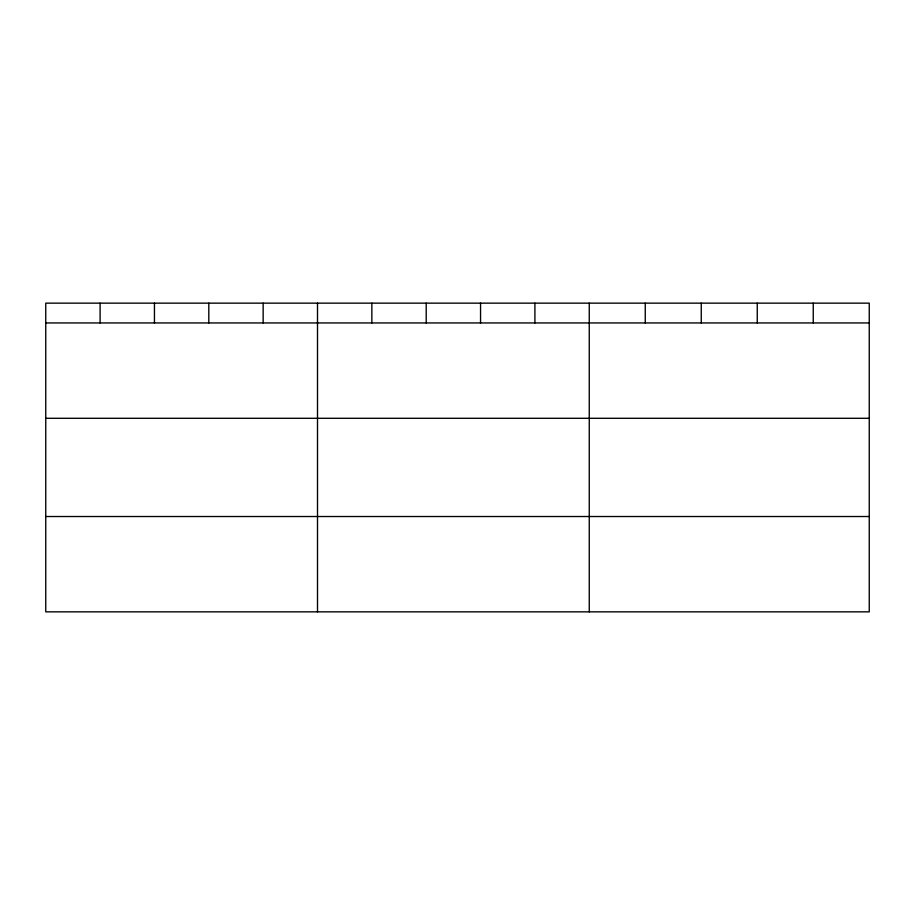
<?xml version="1.0" encoding="UTF-8"?>
<svg xmlns="http://www.w3.org/2000/svg" width="915" height="915" viewBox="0 0 915 915"><rect width="100%" height="100%" fill="white"/><g stroke="black" fill="none" stroke-linecap="round" stroke-linejoin="round"><path stroke-width="1.37" d="M869.25 418.292L869.25 303.151L45.75 303.151L45.75 611.849L869.25 611.849L869.25 418.292L45.75 418.292M45.75 322.949L869.25 322.949M45.75 516.518L869.25 516.518M813.252 303.151L813.252 322.949M757.254 303.151L757.254 322.949M701.256 303.151L701.256 322.949M645.258 303.151L645.258 322.949M589.26 303.151L589.26 611.849M534.909 303.151L534.909 322.949M480.558 303.151L480.558 322.949M426.207 303.151L426.207 322.949M371.856 303.151L371.856 322.949M317.505 303.151L317.505 611.849M263.154 303.151L263.154 322.949M208.803 303.151L208.803 322.949M154.452 303.151L154.452 322.949M100.101 303.151L100.101 322.949"/></g></svg>
